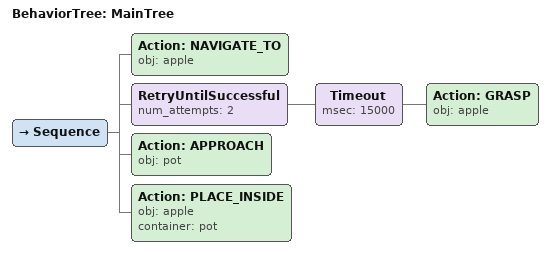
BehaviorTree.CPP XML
<root main_tree_to_execute="MainTree">
  <BehaviorTree ID="MainTree">
    <Sequence>
      <!-- Navigate to apple -->
      <Action ID="NAVIGATE_TO" obj="apple" />
      <!-- Retry GRASP apple up to 2 attempts -->
      <RetryUntilSuccessful num_attempts="2">
        <!-- Timeout: GRASP apple within 15s -->
        <Timeout msec="15000">
          <!-- Grasp apple -->
          <Action ID="GRASP" obj="apple" />
        </Timeout>
      </RetryUntilSuccessful>
      <!-- Navigate to pot -->
      <Action ID="APPROACH" obj="pot" />
      <!-- Approach pot -->
      <Action ID="PLACE_INSIDE" obj="apple" container="pot" />
    </Sequence>
  </BehaviorTree>
</root>
